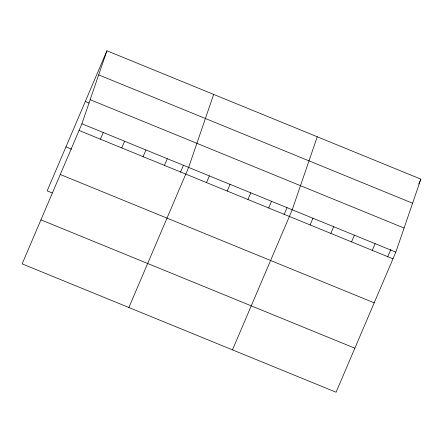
<?xml version="1.0" encoding="UTF-8"?>
<svg xmlns="http://www.w3.org/2000/svg" width="443" height="443" viewBox="0 0 443 443"><rect width="100%" height="100%" fill="white"/><g stroke="black" fill="none" stroke-linecap="round" stroke-linejoin="round"><path stroke-width="0.66" d="M81.905 123.785L106.929 50.779L420.85 179.127L395.826 252.128L336.071 392.221L22.15 263.873L81.905 123.785L395.826 252.128M213.664 94.414L188.635 167.421L128.885 307.514M317.254 136.771L292.23 209.777L232.475 349.87M106.929 50.779L47.174 190.872L52.196 192.926M100.4 139.196L103.252 132.512M121.747 147.923L124.599 141.239M143.095 156.65L145.946 149.967M164.442 165.377L167.293 158.694M180.478 172.216L183.435 165.283M206.504 182.577L209.356 175.893M227.226 191.044L230.078 184.36M247.942 199.516L250.793 192.832M268.663 207.988L271.515 201.305M284.074 214.567L287.031 207.64M310.1 224.928L312.952 218.244M330.816 233.4L333.668 226.716M351.537 241.872L354.389 235.189M372.258 250.339L375.105 243.656M387.664 256.923L390.892 249.365M418.779 183.983L420.85 179.127M98.673 74.867L412.594 203.215M90.162 99.692L404.082 228.04M85.3 101.486L89.065 103.025M79.053 130.463L392.974 258.812M65.952 146.843L71.605 149.158M60.276 174.492L374.197 302.835M40.928 219.85L354.849 348.198"/></g></svg>
